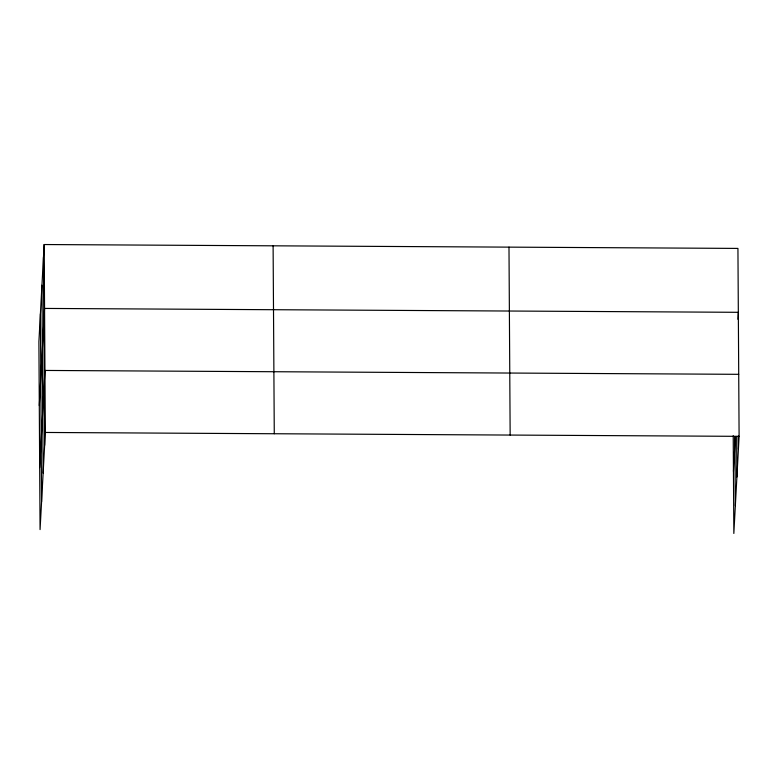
<?xml version="1.0" encoding="UTF-8"?>
<svg xmlns="http://www.w3.org/2000/svg" width="778" height="778" viewBox="0 0 778 778"><rect width="100%" height="100%" fill="white"/><g stroke="black" fill="none" stroke-linecap="round" stroke-linejoin="round"><path stroke-width="1.17" d="M44.161 244.535L38.9 341.659L40.067 529.585L45.328 432.461L44.161 244.535L737.933 248.415L739.1 436.341L733.839 533.465L733.226 435.67M39.299 405.562L44.56 308.428L738.332 312.309L737.943 319.311M39.688 467.568L44.949 370.445L738.711 374.325M733.45 471.449L735.346 436.477M45.328 432.461L739.1 436.341M738.322 436.069L738.4 449.188M736.649 436.448L736.902 477.002M734.918 436.487L735.346 505.651M508.987 247.132L510.154 435.058M273.107 245.809L274.274 433.735M43.461 257.382L44.638 445.308M41.954 285.195L43.13 473.121M40.407 313.845L41.574 501.771"/></g></svg>
